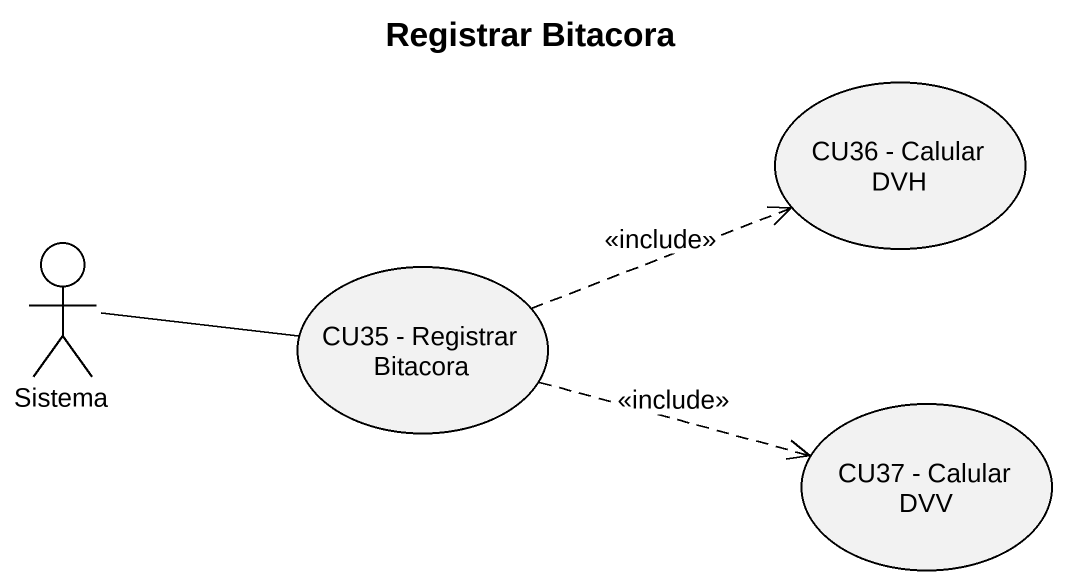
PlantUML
@startuml
title Registrar Bitacora
usecase "CU36 - Calular DVH" as CU36_Calular_DVH
actor Sistema
usecase "CU35 - Registrar Bitacora" as CU35_Registrar_Bitacora
usecase "CU37 - Calular DVV" as CU37_Calular_DVV
Sistema -right- CU35_Registrar_Bitacora
CU35_Registrar_Bitacora .right.> CU36_Calular_DVH : <<include>>
CU35_Registrar_Bitacora .right.> CU37_Calular_DVV : <<include>>
@enduml
